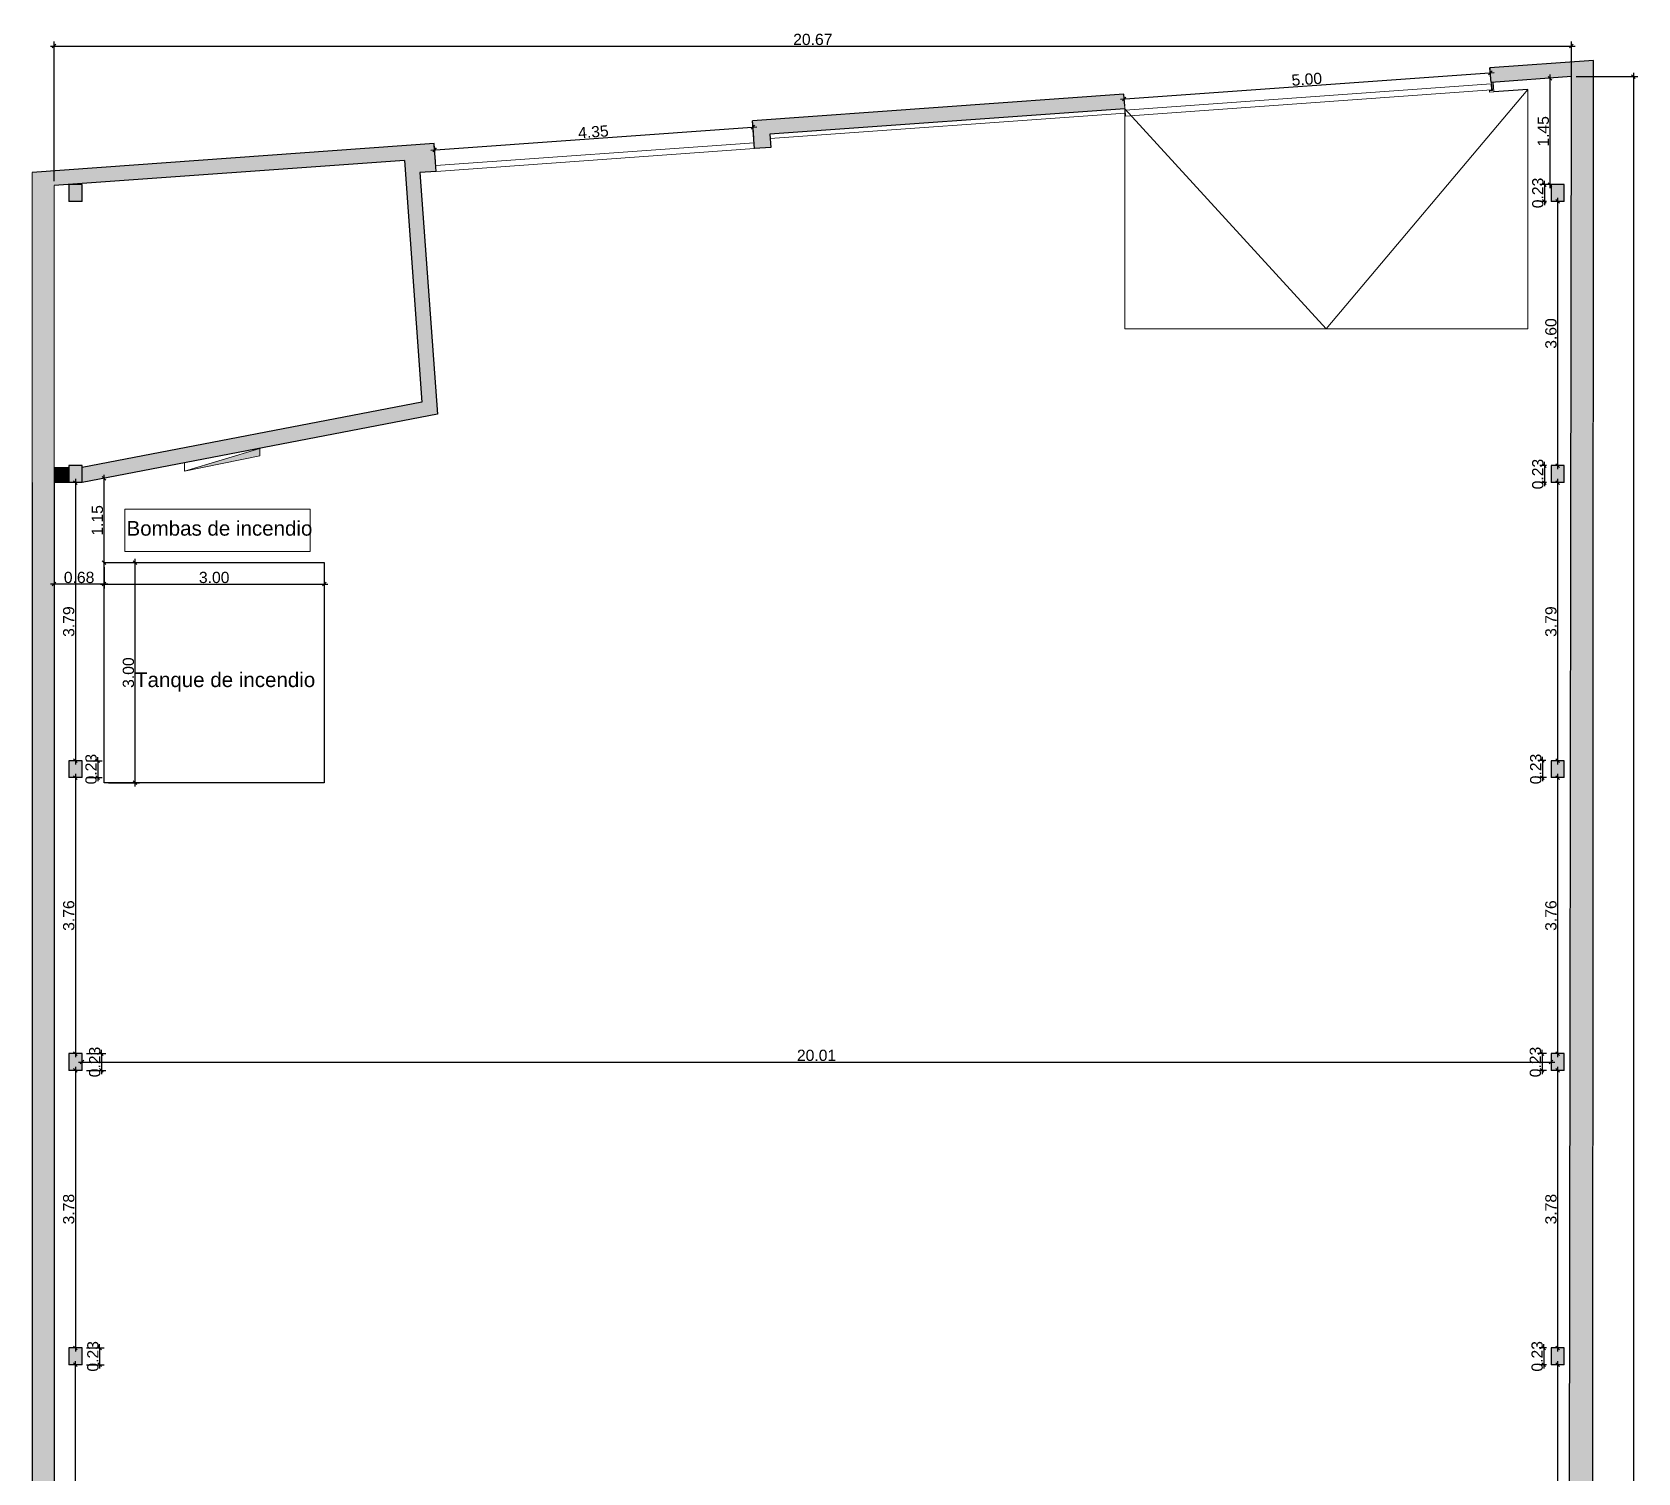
# Model space of a CAD drawing. Header units: metres. Extents: x -68 to 2267, y 0 to 1370.
# Drawn here: x 95.13 to 117.01, y 228.11 to 247.74 of the extents above; entities that cross this region are included whole.
import ezdxf

# ---------------------------------------------------------------- set-up
doc = ezdxf.new("R2010")
doc.units = ezdxf.units.M
for name, color, linetype, lineweight in [('00- Contornos', 250, 'Continuous', 9), ('00-Textos cotas y niveles', 5, 'Continuous', 5), ('A-Solados', 253, 'Continuous', 5)]:
    doc.layers.add(name, color=color, linetype=linetype, lineweight=lineweight)
doc.layers.add('A-Corte 1', color=7, linetype='Continuous', lineweight=15, true_color=0x000000)
doc.layers.add('Aparatos eléctricos-1', color=1, linetype='Continuous', lineweight=9, true_color=0xff0000)
doc.styles.add('Arial', font='arial.ttf')
doc.styles.get("Standard").update_dxf_attribs({"font": 'arial.ttf'})
doc.dimstyles.new('Diagonal_-_2_mm_Arial_azul', dxfattribs={"dimscale": 0.3048, "dimtxt": 0.153039, "dimasz": 0.492126, "dimexe": 0.061516, "dimexo": 0.061516, "dimgap": 0.012303, "dimtad": 1, "dimrnd": 0.01, "dimzin": 0, "dimdsep": 46, "dimtxsty": 'Arial', "dimblk1": 'OBLIQUE', "dimblk2": 'OBLIQUE', "dimsah": 1, "dimcen": 0.09, "dimdle": 0.061516, "dimazin": 0, "dimtfac": 1, "dimtdec": 4, "dimtix": 1, "dimtmove": 0, "dimatfit": 3, "dimfxl": 1, "dimtvp": 1, "dimtolj": 1, "dimtzin": 0, "dimarcsym": 2})

# ---------------------------------------------------------------- blocks, each defined once
blk = doc.blocks.new('_Oblique')
at = {"color": 0, "linetype": 'ByBlock', "lineweight": -2}
blk.add_line((-0.5, -0.5), (0.5, 0.5), dxfattribs=at)
blk = doc.blocks.new('*D78')
at = {"layer": '00-Textos cotas y niveles', "color": 0, "lineweight": -2, "transparency": 16777216}
for p, q in [((116.944, 247.187), (116.944, 201.517)), ((116.164, 247.137), (117.006, 247.137)), ((116.134, 201.567), (117.006, 201.567))]:
    blk.add_line(p, q, dxfattribs=at)
at = {"layer": 'Defpoints', "color": 0, "transparency": 16777216}
for p in [(116.103, 247.137), (116.073, 201.567), (116.944, 201.567)]:
    blk.add_point(p, dxfattribs=at)
at = {"layer": '00-Textos cotas y niveles', "color": 0, "lineweight": -2, "transparency": 16777216, "xscale": 0.05, "yscale": 0.05, "zscale": 0.05}
for p, rotation in [((116.944, 247.137), 90), ((116.944, 201.567), 270)]:
    blk.add_blockref('_Oblique', p, dxfattribs=dict(at, rotation=rotation))
at = {"layer": '00-Textos cotas y niveles', "color": 0, "transparency": 16777216, "insert": (116.854, 224.352), "char_height": 0.153, "attachment_point": 5, "rotation": 90, "style": 'Arial'}
blk.add_mtext('\\A1;45.57', dxfattribs=at)
blk = doc.blocks.new('*D79')
at = {"layer": '00-Textos cotas y niveles', "color": 0, "lineweight": -2, "transparency": 16777216}
for p, q in [((95.433, 245.714), (95.433, 247.614)), ((116.101, 245.682), (116.101, 247.614)), ((95.383, 247.553), (116.151, 247.553))]:
    blk.add_line(p, q, dxfattribs=at)
at = {"layer": 'Defpoints', "color": 0, "transparency": 16777216}
for p in [(116.101, 247.553), (95.433, 245.652), (116.101, 245.62)]:
    blk.add_point(p, dxfattribs=at)
at = {"layer": '00-Textos cotas y niveles', "color": 0, "lineweight": -2, "transparency": 16777216, "xscale": 0.05, "yscale": 0.05, "zscale": 0.05, "rotation": 180}
blk.add_blockref('_Oblique', (95.433, 247.553), dxfattribs=at)
at = {"layer": '00-Textos cotas y niveles', "color": 0, "lineweight": -2, "transparency": 16777216, "xscale": 0.05, "yscale": 0.05, "zscale": 0.05}
blk.add_blockref('_Oblique', (116.101, 247.553), dxfattribs=at)
at = {"layer": '00-Textos cotas y niveles', "color": 0, "transparency": 16777216, "insert": (105.767, 247.643), "char_height": 0.153, "attachment_point": 5, "style": 'Arial'}
blk.add_mtext('\\A1;20.67', dxfattribs=at)
blk = doc.blocks.new('*D80')
at = {"layer": '00-Textos cotas y niveles', "color": 0, "lineweight": -2, "transparency": 16777216}
for p, q in [((109.959, 246.828), (115.046, 247.193)), ((115.003, 247.099), (114.992, 247.251)), ((110.016, 246.741), (110.005, 246.893))]:
    blk.add_line(p, q, dxfattribs=at)
at = {"layer": 'Defpoints', "color": 0, "transparency": 16777216}
for p in [(114.996, 247.19), (115.007, 247.038), (110.02, 246.68)]:
    blk.add_point(p, dxfattribs=at)
at = {"layer": '00-Textos cotas y niveles', "color": 0, "lineweight": -2, "transparency": 16777216, "xscale": 0.05, "yscale": 0.05, "zscale": 0.05}
for p, rotation in [((114.996, 247.19), 4.107496784973079), ((110.009, 246.832), 184.1074967849731)]:
    blk.add_blockref('_Oblique', p, dxfattribs=dict(at, rotation=rotation))
at = {"layer": '00-Textos cotas y niveles', "color": 0, "transparency": 16777216, "insert": (112.496, 247.101), "char_height": 0.153, "attachment_point": 5, "rotation": 4.1075, "style": 'Arial'}
blk.add_mtext('\\A1;5.00', dxfattribs=at)
blk = doc.blocks.new('*D81')
at = {"layer": '00-Textos cotas y niveles', "color": 0, "lineweight": -2, "transparency": 16777216}
for p, q in [((104.964, 246.298), (104.949, 246.511)), ((100.565, 246.134), (105.003, 246.453)), ((100.626, 245.987), (100.61, 246.199))]:
    blk.add_line(p, q, dxfattribs=at)
at = {"layer": 'Defpoints', "color": 0, "transparency": 16777216}
for p in [(104.953, 246.449), (104.969, 246.237), (100.63, 245.925)]:
    blk.add_point(p, dxfattribs=at)
at = {"layer": '00-Textos cotas y niveles', "color": 0, "lineweight": -2, "transparency": 16777216, "xscale": 0.05, "yscale": 0.05, "zscale": 0.05}
for p, rotation in [((104.953, 246.449), 4.10749678497374), ((100.615, 246.138), 184.1074967849737)]:
    blk.add_blockref('_Oblique', p, dxfattribs=dict(at, rotation=rotation))
at = {"layer": '00-Textos cotas y niveles', "color": 0, "transparency": 16777216, "insert": (102.778, 246.384), "char_height": 0.153, "attachment_point": 5, "rotation": 4.1075, "style": 'Arial'}
blk.add_mtext('\\A1;4.35', dxfattribs=at)
blk = doc.blocks.new('*D82')
at = {"layer": '00-Textos cotas y niveles', "color": 0, "lineweight": -2, "transparency": 16777216}
for p, q in [((96.113, 240.455), (96.113, 240.161)), ((99.113, 240.455), (99.113, 240.161)), ((96.063, 240.223), (99.163, 240.223))]:
    blk.add_line(p, q, dxfattribs=at)
at = {"layer": 'Defpoints', "color": 0, "transparency": 16777216}
for p in [(96.113, 240.517), (99.113, 240.517), (99.113, 240.223)]:
    blk.add_point(p, dxfattribs=at)
at = {"layer": '00-Textos cotas y niveles', "color": 0, "lineweight": -2, "transparency": 16777216, "xscale": 0.05, "yscale": 0.05, "zscale": 0.05, "rotation": 180}
blk.add_blockref('_Oblique', (96.113, 240.223), dxfattribs=at)
at = {"layer": '00-Textos cotas y niveles', "color": 0, "lineweight": -2, "transparency": 16777216, "xscale": 0.05, "yscale": 0.05, "zscale": 0.05}
blk.add_blockref('_Oblique', (99.113, 240.223), dxfattribs=at)
at = {"layer": '00-Textos cotas y niveles', "color": 0, "transparency": 16777216, "insert": (97.613, 240.313), "char_height": 0.153, "attachment_point": 5, "style": 'Arial'}
blk.add_mtext('\\A1;3.00', dxfattribs=at)
blk = doc.blocks.new('*D83')
at = {"layer": '00-Textos cotas y niveles', "color": 0, "lineweight": -2, "transparency": 16777216}
for p, q in [((96.174, 240.517), (96.597, 240.517)), ((96.535, 237.467), (96.535, 240.567)), ((96.174, 237.517), (96.597, 237.517))]:
    blk.add_line(p, q, dxfattribs=at)
at = {"layer": 'Defpoints', "color": 0, "transparency": 16777216}
for p in [(96.113, 240.517), (96.535, 240.517), (96.113, 237.517)]:
    blk.add_point(p, dxfattribs=at)
at = {"layer": '00-Textos cotas y niveles', "color": 0, "lineweight": -2, "transparency": 16777216, "xscale": 0.05, "yscale": 0.05, "zscale": 0.05}
for p, rotation in [((96.535, 240.517), 90), ((96.535, 237.517), 270)]:
    blk.add_blockref('_Oblique', p, dxfattribs=dict(at, rotation=rotation))
at = {"layer": '00-Textos cotas y niveles', "color": 0, "transparency": 16777216, "insert": (96.445, 239.017), "char_height": 0.153, "attachment_point": 5, "rotation": 90, "style": 'Arial'}
blk.add_mtext('\\A1;3.00', dxfattribs=at)
blk = doc.blocks.new('*D84')
at = {"layer": '00-Textos cotas y niveles', "color": 0, "lineweight": -2, "transparency": 16777216}
for p, q in [((95.433, 240.455), (95.433, 240.161)), ((96.113, 240.455), (96.113, 240.161)), ((96.163, 240.223), (95.383, 240.223))]:
    blk.add_line(p, q, dxfattribs=at)
at = {"layer": 'Defpoints', "color": 0, "transparency": 16777216}
for p in [(95.433, 240.517), (96.113, 240.517), (95.433, 240.223)]:
    blk.add_point(p, dxfattribs=at)
at = {"layer": '00-Textos cotas y niveles', "color": 0, "lineweight": -2, "transparency": 16777216, "xscale": 0.05, "yscale": 0.05, "zscale": 0.05, "rotation": 180}
blk.add_blockref('_Oblique', (95.433, 240.223), dxfattribs=at)
at = {"layer": '00-Textos cotas y niveles', "color": 0, "lineweight": -2, "transparency": 16777216, "xscale": 0.05, "yscale": 0.05, "zscale": 0.05}
blk.add_blockref('_Oblique', (96.113, 240.223), dxfattribs=at)
at = {"layer": '00-Textos cotas y niveles', "color": 0, "transparency": 16777216, "insert": (95.773, 240.313), "char_height": 0.153, "attachment_point": 5, "style": 'Arial'}
blk.add_mtext('\\A1;0.68', dxfattribs=at)
blk = doc.blocks.new('*D85')
at = {"layer": '00-Textos cotas y niveles', "color": 0, "lineweight": -2, "transparency": 16777216}
blk.add_line((96.113, 240.467), (96.113, 241.714), dxfattribs=at)
at = {"layer": 'Defpoints', "color": 0, "transparency": 16777216}
for p in [(96.113, 241.664), (96.113, 241.664), (96.113, 240.517)]:
    blk.add_point(p, dxfattribs=at)
at = {"layer": '00-Textos cotas y niveles', "color": 0, "lineweight": -2, "transparency": 16777216, "xscale": 0.05, "yscale": 0.05, "zscale": 0.05}
for p, rotation in [((96.113, 241.664), 90), ((96.113, 240.517), 270)]:
    blk.add_blockref('_Oblique', p, dxfattribs=dict(at, rotation=rotation))
at = {"layer": '00-Textos cotas y niveles', "color": 0, "transparency": 16777216, "insert": (96.022, 241.091), "char_height": 0.153, "attachment_point": 5, "rotation": 90, "style": 'Arial'}
blk.add_mtext('\\A1;1.15', dxfattribs=at)
blk = doc.blocks.new('*D86')
at = {"layer": '00-Textos cotas y niveles', "color": 0, "lineweight": -2, "transparency": 16777216}
blk.add_line((115.913, 245.487), (115.913, 241.787), dxfattribs=at)
at = {"layer": 'Defpoints', "color": 0, "transparency": 16777216}
for p in [(115.913, 245.437), (115.913, 241.837), (115.913, 241.837)]:
    blk.add_point(p, dxfattribs=at)
at = {"layer": '00-Textos cotas y niveles', "color": 0, "lineweight": -2, "transparency": 16777216, "xscale": 0.05, "yscale": 0.05, "zscale": 0.05}
for p, rotation in [((115.913, 245.437), 90), ((115.913, 241.837), 270)]:
    blk.add_blockref('_Oblique', p, dxfattribs=dict(at, rotation=rotation))
at = {"layer": '00-Textos cotas y niveles', "color": 0, "transparency": 16777216, "insert": (115.822, 243.637), "char_height": 0.153, "attachment_point": 5, "rotation": 90, "style": 'Arial'}
blk.add_mtext('\\A1;3.60', dxfattribs=at)
blk = doc.blocks.new('*D87')
at = {"layer": '00-Textos cotas y niveles', "color": 0, "lineweight": -2, "transparency": 16777216}
for p, q in [((115.809, 245.617), (115.809, 247.166)), ((115.851, 245.667), (115.747, 245.667))]:
    blk.add_line(p, q, dxfattribs=at)
at = {"layer": 'Defpoints', "color": 0, "transparency": 16777216}
for p in [(115.809, 247.116), (115.809, 247.116), (115.913, 245.667)]:
    blk.add_point(p, dxfattribs=at)
at = {"layer": '00-Textos cotas y niveles', "color": 0, "lineweight": -2, "transparency": 16777216, "xscale": 0.05, "yscale": 0.05, "zscale": 0.05}
for p, rotation in [((115.809, 247.116), 90), ((115.809, 245.667), 270)]:
    blk.add_blockref('_Oblique', p, dxfattribs=dict(at, rotation=rotation))
at = {"layer": '00-Textos cotas y niveles', "color": 0, "transparency": 16777216, "insert": (115.718, 246.391), "char_height": 0.153, "attachment_point": 5, "rotation": 90, "style": 'Arial'}
blk.add_mtext('\\A1;1.45', dxfattribs=at)
blk = doc.blocks.new('*D88')
at = {"layer": '00-Textos cotas y niveles', "color": 0, "lineweight": -2, "transparency": 16777216}
for p, q in [((115.761, 245.667), (115.672, 245.667)), ((115.733, 245.667), (115.733, 245.717)), ((115.733, 245.667), (115.733, 245.437)), ((115.761, 245.437), (115.672, 245.437)), ((115.733, 245.437), (115.733, 245.387))]:
    blk.add_line(p, q, dxfattribs=at)
at = {"layer": 'Defpoints', "color": 0, "transparency": 16777216}
for p in [(115.823, 245.667), (115.733, 245.437), (115.823, 245.437)]:
    blk.add_point(p, dxfattribs=at)
at = {"layer": '00-Textos cotas y niveles', "color": 0, "lineweight": -2, "transparency": 16777216, "xscale": 0.05, "yscale": 0.05, "zscale": 0.05}
for p, rotation in [((115.733, 245.667), 270), ((115.733, 245.437), 90)]:
    blk.add_blockref('_Oblique', p, dxfattribs=dict(at, rotation=rotation))
at = {"layer": '00-Textos cotas y niveles', "color": 0, "transparency": 16777216, "insert": (115.643, 245.552), "char_height": 0.153, "attachment_point": 5, "rotation": 90, "style": 'Arial'}
blk.add_mtext('\\A1;0.23', dxfattribs=at)
blk = doc.blocks.new('*D89')
at = {"layer": '00-Textos cotas y niveles', "color": 0, "lineweight": -2, "transparency": 16777216}
for p, q in [((115.761, 241.837), (115.672, 241.837)), ((115.733, 241.837), (115.733, 241.887)), ((115.733, 241.837), (115.733, 241.607)), ((115.761, 241.607), (115.672, 241.607)), ((115.733, 241.607), (115.733, 241.557))]:
    blk.add_line(p, q, dxfattribs=at)
at = {"layer": 'Defpoints', "color": 0, "transparency": 16777216}
for p in [(115.823, 241.837), (115.733, 241.607), (115.823, 241.607)]:
    blk.add_point(p, dxfattribs=at)
at = {"layer": '00-Textos cotas y niveles', "color": 0, "lineweight": -2, "transparency": 16777216, "xscale": 0.05, "yscale": 0.05, "zscale": 0.05}
for p, rotation in [((115.733, 241.837), 270), ((115.733, 241.607), 90)]:
    blk.add_blockref('_Oblique', p, dxfattribs=dict(at, rotation=rotation))
at = {"layer": '00-Textos cotas y niveles', "color": 0, "transparency": 16777216, "insert": (115.643, 241.722), "char_height": 0.153, "attachment_point": 5, "rotation": 90, "style": 'Arial'}
blk.add_mtext('\\A1;0.23', dxfattribs=at)
blk = doc.blocks.new('*D90')
at = {"layer": '00-Textos cotas y niveles', "color": 0, "lineweight": -2, "transparency": 16777216}
blk.add_line((115.913, 241.657), (115.913, 237.767), dxfattribs=at)
at = {"layer": 'Defpoints', "color": 0, "transparency": 16777216}
for p in [(115.913, 241.607), (115.913, 237.817), (115.913, 237.817)]:
    blk.add_point(p, dxfattribs=at)
at = {"layer": '00-Textos cotas y niveles', "color": 0, "lineweight": -2, "transparency": 16777216, "xscale": 0.05, "yscale": 0.05, "zscale": 0.05}
for p, rotation in [((115.913, 241.607), 90), ((115.913, 237.817), 270)]:
    blk.add_blockref('_Oblique', p, dxfattribs=dict(at, rotation=rotation))
at = {"layer": '00-Textos cotas y niveles', "color": 0, "transparency": 16777216, "insert": (115.822, 239.712), "char_height": 0.153, "attachment_point": 5, "rotation": 90, "style": 'Arial'}
blk.add_mtext('\\A1;3.79', dxfattribs=at)
blk = doc.blocks.new('*D91')
at = {"layer": '00-Textos cotas y niveles', "color": 0, "lineweight": -2, "transparency": 16777216}
blk.add_line((115.913, 237.637), (115.913, 233.777), dxfattribs=at)
at = {"layer": 'Defpoints', "color": 0, "transparency": 16777216}
for p in [(115.913, 237.587), (115.913, 233.827), (115.913, 233.827)]:
    blk.add_point(p, dxfattribs=at)
at = {"layer": '00-Textos cotas y niveles', "color": 0, "lineweight": -2, "transparency": 16777216, "xscale": 0.05, "yscale": 0.05, "zscale": 0.05}
for p, rotation in [((115.913, 237.587), 90), ((115.913, 233.827), 270)]:
    blk.add_blockref('_Oblique', p, dxfattribs=dict(at, rotation=rotation))
at = {"layer": '00-Textos cotas y niveles', "color": 0, "transparency": 16777216, "insert": (115.822, 235.707), "char_height": 0.153, "attachment_point": 5, "rotation": 90, "style": 'Arial'}
blk.add_mtext('\\A1;3.76', dxfattribs=at)
blk = doc.blocks.new('*D92')
at = {"layer": '00-Textos cotas y niveles', "color": 0, "lineweight": -2, "transparency": 16777216}
blk.add_line((115.913, 233.647), (115.913, 229.767), dxfattribs=at)
at = {"layer": 'Defpoints', "color": 0, "transparency": 16777216}
for p in [(115.913, 233.597), (115.913, 229.817), (115.913, 229.817)]:
    blk.add_point(p, dxfattribs=at)
at = {"layer": '00-Textos cotas y niveles', "color": 0, "lineweight": -2, "transparency": 16777216, "xscale": 0.05, "yscale": 0.05, "zscale": 0.05}
for p, rotation in [((115.913, 233.597), 90), ((115.913, 229.817), 270)]:
    blk.add_blockref('_Oblique', p, dxfattribs=dict(at, rotation=rotation))
at = {"layer": '00-Textos cotas y niveles', "color": 0, "transparency": 16777216, "insert": (115.822, 231.707), "char_height": 0.153, "attachment_point": 5, "rotation": 90, "style": 'Arial'}
blk.add_mtext('\\A1;3.78', dxfattribs=at)
blk = doc.blocks.new('*D93')
at = {"layer": '00-Textos cotas y niveles', "color": 0, "lineweight": -2, "transparency": 16777216}
blk.add_line((115.913, 229.637), (115.913, 225.757), dxfattribs=at)
at = {"layer": 'Defpoints', "color": 0, "transparency": 16777216}
for p in [(115.913, 229.587), (115.913, 225.807), (115.913, 225.807)]:
    blk.add_point(p, dxfattribs=at)
at = {"layer": '00-Textos cotas y niveles', "color": 0, "lineweight": -2, "transparency": 16777216, "xscale": 0.05, "yscale": 0.05, "zscale": 0.05}
for p, rotation in [((115.913, 229.587), 90), ((115.913, 225.807), 270)]:
    blk.add_blockref('_Oblique', p, dxfattribs=dict(at, rotation=rotation))
at = {"layer": '00-Textos cotas y niveles', "color": 0, "transparency": 16777216, "insert": (115.822, 227.697), "char_height": 0.153, "attachment_point": 5, "rotation": 90, "style": 'Arial'}
blk.add_mtext('\\A1;3.78', dxfattribs=at)
blk = doc.blocks.new('*D107')
at = {"layer": '00-Textos cotas y niveles', "color": 0, "lineweight": -2, "transparency": 16777216}
for p, q in [((115.761, 229.817), (115.663, 229.817)), ((115.724, 229.817), (115.724, 229.867)), ((115.724, 229.817), (115.724, 229.587)), ((115.761, 229.587), (115.663, 229.587)), ((115.724, 229.587), (115.724, 229.537))]:
    blk.add_line(p, q, dxfattribs=at)
at = {"layer": 'Defpoints', "color": 0, "transparency": 16777216}
for p in [(115.823, 229.817), (115.724, 229.587), (115.823, 229.587)]:
    blk.add_point(p, dxfattribs=at)
at = {"layer": '00-Textos cotas y niveles', "color": 0, "lineweight": -2, "transparency": 16777216, "xscale": 0.05, "yscale": 0.05, "zscale": 0.05}
for p, rotation in [((115.724, 229.817), 270), ((115.724, 229.587), 90)]:
    blk.add_blockref('_Oblique', p, dxfattribs=dict(at, rotation=rotation))
at = {"layer": '00-Textos cotas y niveles', "color": 0, "transparency": 16777216, "insert": (115.634, 229.702), "char_height": 0.153, "attachment_point": 5, "rotation": 90, "style": 'Arial'}
blk.add_mtext('\\A1;0.23', dxfattribs=at)
blk = doc.blocks.new('*D108')
at = {"layer": '00-Textos cotas y niveles', "color": 0, "lineweight": -2, "transparency": 16777216}
for p, q in [((115.761, 233.827), (115.639, 233.827)), ((115.7, 233.827), (115.7, 233.877)), ((115.7, 233.827), (115.7, 233.597)), ((115.761, 233.597), (115.639, 233.597)), ((115.7, 233.597), (115.7, 233.547))]:
    blk.add_line(p, q, dxfattribs=at)
at = {"layer": 'Defpoints', "color": 0, "transparency": 16777216}
for p in [(115.823, 233.827), (115.7, 233.597), (115.823, 233.597)]:
    blk.add_point(p, dxfattribs=at)
at = {"layer": '00-Textos cotas y niveles', "color": 0, "lineweight": -2, "transparency": 16777216, "xscale": 0.05, "yscale": 0.05, "zscale": 0.05}
for p, rotation in [((115.7, 233.827), 270), ((115.7, 233.597), 90)]:
    blk.add_blockref('_Oblique', p, dxfattribs=dict(at, rotation=rotation))
at = {"layer": '00-Textos cotas y niveles', "color": 0, "transparency": 16777216, "insert": (115.61, 233.712), "char_height": 0.153, "attachment_point": 5, "rotation": 90, "style": 'Arial'}
blk.add_mtext('\\A1;0.23', dxfattribs=at)
blk = doc.blocks.new('*D109')
at = {"layer": '00-Textos cotas y niveles', "color": 0, "lineweight": -2, "transparency": 16777216}
for p, q in [((115.751, 237.821), (115.644, 237.821)), ((115.706, 237.821), (115.706, 237.871)), ((115.706, 237.821), (115.706, 237.587)), ((115.761, 237.587), (115.644, 237.587)), ((115.706, 237.587), (115.706, 237.537))]:
    blk.add_line(p, q, dxfattribs=at)
at = {"layer": 'Defpoints', "color": 0, "transparency": 16777216}
for p in [(115.812, 237.821), (115.706, 237.587), (115.823, 237.587)]:
    blk.add_point(p, dxfattribs=at)
at = {"layer": '00-Textos cotas y niveles', "color": 0, "lineweight": -2, "transparency": 16777216, "xscale": 0.05, "yscale": 0.05, "zscale": 0.05}
for p, rotation in [((115.706, 237.821), 270), ((115.706, 237.587), 90)]:
    blk.add_blockref('_Oblique', p, dxfattribs=dict(at, rotation=rotation))
at = {"layer": '00-Textos cotas y niveles', "color": 0, "transparency": 16777216, "insert": (115.615, 237.704), "char_height": 0.153, "attachment_point": 5, "rotation": 90, "style": 'Arial'}
blk.add_mtext('\\A1;0.23', dxfattribs=at)
blk = doc.blocks.new('*D110')
at = {"layer": '00-Textos cotas y niveles', "color": 0, "lineweight": -2, "transparency": 16777216}
blk.add_line((95.723, 241.657), (95.723, 237.767), dxfattribs=at)
at = {"layer": 'Defpoints', "color": 0, "transparency": 16777216}
for p in [(95.723, 241.607), (95.723, 237.817), (95.723, 237.817)]:
    blk.add_point(p, dxfattribs=at)
at = {"layer": '00-Textos cotas y niveles', "color": 0, "lineweight": -2, "transparency": 16777216, "xscale": 0.05, "yscale": 0.05, "zscale": 0.05}
for p, rotation in [((95.723, 241.607), 90), ((95.723, 237.817), 270)]:
    blk.add_blockref('_Oblique', p, dxfattribs=dict(at, rotation=rotation))
at = {"layer": '00-Textos cotas y niveles', "color": 0, "transparency": 16777216, "insert": (95.632, 239.712), "char_height": 0.153, "attachment_point": 5, "rotation": 90, "style": 'Arial'}
blk.add_mtext('\\A1;3.79', dxfattribs=at)
blk = doc.blocks.new('*D111')
at = {"layer": '00-Textos cotas y niveles', "color": 0, "lineweight": -2, "transparency": 16777216}
blk.add_line((95.723, 237.637), (95.723, 233.777), dxfattribs=at)
at = {"layer": 'Defpoints', "color": 0, "transparency": 16777216}
for p in [(95.723, 237.587), (95.723, 233.827), (95.723, 233.827)]:
    blk.add_point(p, dxfattribs=at)
at = {"layer": '00-Textos cotas y niveles', "color": 0, "lineweight": -2, "transparency": 16777216, "xscale": 0.05, "yscale": 0.05, "zscale": 0.05}
for p, rotation in [((95.723, 237.587), 90), ((95.723, 233.827), 270)]:
    blk.add_blockref('_Oblique', p, dxfattribs=dict(at, rotation=rotation))
at = {"layer": '00-Textos cotas y niveles', "color": 0, "transparency": 16777216, "insert": (95.632, 235.707), "char_height": 0.153, "attachment_point": 5, "rotation": 90, "style": 'Arial'}
blk.add_mtext('\\A1;3.76', dxfattribs=at)
blk = doc.blocks.new('*D112')
at = {"layer": '00-Textos cotas y niveles', "color": 0, "lineweight": -2, "transparency": 16777216}
blk.add_line((95.763, 233.712), (115.873, 233.712), dxfattribs=at)
at = {"layer": 'Defpoints', "color": 0, "transparency": 16777216}
for p in [(95.813, 233.712), (115.823, 233.712), (115.823, 233.712)]:
    blk.add_point(p, dxfattribs=at)
at = {"layer": '00-Textos cotas y niveles', "color": 0, "lineweight": -2, "transparency": 16777216, "xscale": 0.05, "yscale": 0.05, "zscale": 0.05, "rotation": 180}
blk.add_blockref('_Oblique', (95.813, 233.712), dxfattribs=at)
at = {"layer": '00-Textos cotas y niveles', "color": 0, "lineweight": -2, "transparency": 16777216, "xscale": 0.05, "yscale": 0.05, "zscale": 0.05}
blk.add_blockref('_Oblique', (115.823, 233.712), dxfattribs=at)
at = {"layer": '00-Textos cotas y niveles', "color": 0, "transparency": 16777216, "insert": (105.818, 233.802), "char_height": 0.153, "attachment_point": 5, "style": 'Arial'}
blk.add_mtext('\\A1;20.01', dxfattribs=at)
blk = doc.blocks.new('*D113')
at = {"layer": '00-Textos cotas y niveles', "color": 0, "lineweight": -2, "transparency": 16777216}
for p, q in [((95.874, 237.817), (96.088, 237.817)), ((96.027, 237.817), (96.027, 237.867)), ((96.027, 237.817), (96.027, 237.587)), ((95.874, 237.587), (96.088, 237.587)), ((96.027, 237.587), (96.027, 237.537))]:
    blk.add_line(p, q, dxfattribs=at)
at = {"layer": 'Defpoints', "color": 0, "transparency": 16777216}
for p in [(95.813, 237.817), (95.813, 237.587), (96.027, 237.587)]:
    blk.add_point(p, dxfattribs=at)
at = {"layer": '00-Textos cotas y niveles', "color": 0, "lineweight": -2, "transparency": 16777216, "xscale": 0.05, "yscale": 0.05, "zscale": 0.05}
for p, rotation in [((96.027, 237.817), 270), ((96.027, 237.587), 90)]:
    blk.add_blockref('_Oblique', p, dxfattribs=dict(at, rotation=rotation))
at = {"layer": '00-Textos cotas y niveles', "color": 0, "transparency": 16777216, "insert": (95.936, 237.702), "char_height": 0.153, "attachment_point": 5, "rotation": 90, "style": 'Arial'}
blk.add_mtext('\\A1;0.23', dxfattribs=at)
blk = doc.blocks.new('*D114')
at = {"layer": '00-Textos cotas y niveles', "color": 0, "lineweight": -2, "transparency": 16777216}
for p, q in [((95.874, 233.827), (96.138, 233.827)), ((96.077, 233.827), (96.077, 233.877)), ((96.077, 233.827), (96.077, 233.597)), ((95.874, 233.597), (96.138, 233.597)), ((96.077, 233.597), (96.077, 233.547))]:
    blk.add_line(p, q, dxfattribs=at)
at = {"layer": 'Defpoints', "color": 0, "transparency": 16777216}
for p in [(95.813, 233.827), (95.813, 233.597), (96.077, 233.597)]:
    blk.add_point(p, dxfattribs=at)
at = {"layer": '00-Textos cotas y niveles', "color": 0, "lineweight": -2, "transparency": 16777216, "xscale": 0.05, "yscale": 0.05, "zscale": 0.05}
for p, rotation in [((96.077, 233.827), 270), ((96.077, 233.597), 90)]:
    blk.add_blockref('_Oblique', p, dxfattribs=dict(at, rotation=rotation))
at = {"layer": '00-Textos cotas y niveles', "color": 0, "transparency": 16777216, "insert": (95.986, 233.712), "char_height": 0.153, "attachment_point": 5, "rotation": 90, "style": 'Arial'}
blk.add_mtext('\\A1;0.23', dxfattribs=at)
blk = doc.blocks.new('*D115')
at = {"layer": '00-Textos cotas y niveles', "color": 0, "lineweight": -2, "transparency": 16777216}
blk.add_line((95.723, 233.647), (95.723, 229.767), dxfattribs=at)
at = {"layer": 'Defpoints', "color": 0, "transparency": 16777216}
for p in [(95.723, 233.597), (95.723, 229.817), (95.723, 229.817)]:
    blk.add_point(p, dxfattribs=at)
at = {"layer": '00-Textos cotas y niveles', "color": 0, "lineweight": -2, "transparency": 16777216, "xscale": 0.05, "yscale": 0.05, "zscale": 0.05}
for p, rotation in [((95.723, 233.597), 90), ((95.723, 229.817), 270)]:
    blk.add_blockref('_Oblique', p, dxfattribs=dict(at, rotation=rotation))
at = {"layer": '00-Textos cotas y niveles', "color": 0, "transparency": 16777216, "insert": (95.632, 231.707), "char_height": 0.153, "attachment_point": 5, "rotation": 90, "style": 'Arial'}
blk.add_mtext('\\A1;3.78', dxfattribs=at)
blk = doc.blocks.new('*D116')
at = {"layer": '00-Textos cotas y niveles', "color": 0, "lineweight": -2, "transparency": 16777216}
for p, q in [((95.874, 229.817), (96.113, 229.817)), ((96.051, 229.817), (96.051, 229.867)), ((96.051, 229.817), (96.051, 229.587)), ((95.874, 229.587), (96.113, 229.587)), ((96.051, 229.587), (96.051, 229.537))]:
    blk.add_line(p, q, dxfattribs=at)
at = {"layer": 'Defpoints', "color": 0, "transparency": 16777216}
for p in [(95.813, 229.817), (95.813, 229.587), (96.051, 229.587)]:
    blk.add_point(p, dxfattribs=at)
at = {"layer": '00-Textos cotas y niveles', "color": 0, "lineweight": -2, "transparency": 16777216, "xscale": 0.05, "yscale": 0.05, "zscale": 0.05}
for p, rotation in [((96.051, 229.817), 270), ((96.051, 229.587), 90)]:
    blk.add_blockref('_Oblique', p, dxfattribs=dict(at, rotation=rotation))
at = {"layer": '00-Textos cotas y niveles', "color": 0, "transparency": 16777216, "insert": (95.961, 229.702), "char_height": 0.153, "attachment_point": 5, "rotation": 90, "style": 'Arial'}
blk.add_mtext('\\A1;0.23', dxfattribs=at)
blk = doc.blocks.new('*D117')
at = {"layer": '00-Textos cotas y niveles', "color": 0, "lineweight": -2, "transparency": 16777216}
blk.add_line((95.723, 225.757), (95.723, 229.637), dxfattribs=at)
at = {"layer": 'Defpoints', "color": 0, "transparency": 16777216}
for p in [(95.723, 229.587), (95.723, 229.587), (95.723, 225.807)]:
    blk.add_point(p, dxfattribs=at)
at = {"layer": '00-Textos cotas y niveles', "color": 0, "lineweight": -2, "transparency": 16777216, "xscale": 0.05, "yscale": 0.05, "zscale": 0.05}
for p, rotation in [((95.723, 229.587), 90), ((95.723, 225.807), 270)]:
    blk.add_blockref('_Oblique', p, dxfattribs=dict(at, rotation=rotation))
at = {"layer": '00-Textos cotas y niveles', "color": 0, "transparency": 16777216, "insert": (95.632, 227.697), "char_height": 0.153, "attachment_point": 5, "rotation": 90, "style": 'Arial'}
blk.add_mtext('\\A1;3.78', dxfattribs=at)

msp = doc.modelspace()

# ---------------------------------------------------------------- hatches: boundary and pattern name
at = {"transparency": 33554483}
h = msp.add_hatch(color=256, dxfattribs=at)
h.dxf.hatch_style = 1
h.paths.add_polyline_path([(116.403, 247.359), (114.991, 247.257), (115.006, 247.058), (116.103, 247.137), (116.073, 227.717), (116.293, 227.717), (116.293, 227.257), (116.073, 227.257), (116.073, 205.497), (116.073, 201.897), (116.073, 201.667), (116.073, 201.567), (115.977, 201.54), (115.977, 201.255), (116.373, 201.392)])
h = msp.add_hatch(color=256, dxfattribs=at)
h.dxf.hatch_style = 1
h.paths.add_polyline_path([(95.433, 241.607), (95.433, 245.652), (100.204, 245.995), (100.44, 242.701), (95.813, 241.81), (95.813, 241.607), (100.653, 242.538), (100.416, 245.83), (100.636, 245.845), (100.608, 246.224), (95.133, 245.831), (95.133, 241.607), (95.133, 205.606), (95.433, 205.606)])
h.paths.add_polyline_path([(110.019, 246.7), (110.004, 246.899), (104.947, 246.536), (104.974, 246.157), (105.194, 246.173), (105.181, 246.352)])
h = msp.add_hatch(color=256, dxfattribs=at)
h.dxf.hatch_style = 1
h.paths.add_polyline_path([(95.633, 241.807), (95.433, 241.807), (95.433, 241.607), (95.633, 241.607)])
at = {"layer": '00- Contornos', "true_color": 0x939598}
h = msp.add_hatch(color=252, dxfattribs=at)
h.dxf.hatch_style = 1
h.paths.add_polyline_path([(95.813, 245.667), (95.633, 245.667), (95.633, 245.437), (95.813, 245.437)])
h.paths.add_polyline_path([(95.813, 241.837), (95.633, 241.837), (95.633, 241.607), (95.813, 241.607)])
h.paths.add_polyline_path([(95.813, 237.817), (95.633, 237.817), (95.633, 237.587), (95.813, 237.587)])
h.paths.add_polyline_path([(95.813, 233.827), (95.633, 233.827), (95.633, 233.597), (95.813, 233.597)])
h.paths.add_polyline_path([(95.813, 229.817), (95.633, 229.817), (95.633, 229.587), (95.813, 229.587)])
h.paths.add_polyline_path([(95.813, 225.807), (95.633, 225.807), (95.633, 225.577), (95.813, 225.577)])
h.paths.add_polyline_path([(95.813, 221.827), (95.633, 221.827), (95.633, 221.597), (95.813, 221.597)])
h.paths.add_polyline_path([(95.813, 217.797), (95.633, 217.797), (95.633, 217.567), (95.813, 217.567)])
h.paths.add_polyline_path([(95.813, 213.767), (95.633, 213.767), (95.633, 213.537), (95.813, 213.537)])
h.paths.add_polyline_path([(95.813, 209.737), (95.633, 209.737), (95.633, 209.507), (95.813, 209.507)])
h.paths.add_polyline_path([(95.813, 205.727), (95.633, 205.727), (95.633, 205.497), (95.813, 205.497)])
h.paths.add_polyline_path([(95.813, 201.897), (95.633, 201.897), (95.633, 201.667), (95.813, 201.667)])
h.paths.add_polyline_path([(116.003, 201.897), (115.823, 201.897), (115.823, 201.667), (116.003, 201.667)])
h.paths.add_polyline_path([(116.003, 205.727), (115.823, 205.727), (115.823, 205.497), (116.003, 205.497)])
h.paths.add_polyline_path([(116.003, 209.737), (115.823, 209.737), (115.823, 209.507), (116.003, 209.507)])
h.paths.add_polyline_path([(116.003, 213.767), (115.823, 213.767), (115.823, 213.537), (116.003, 213.537)])
h.paths.add_polyline_path([(116.003, 217.797), (115.823, 217.797), (115.823, 217.567), (116.003, 217.567)])
h.paths.add_polyline_path([(116.003, 221.827), (115.823, 221.827), (115.823, 221.597), (116.003, 221.597)])
h.paths.add_polyline_path([(116.003, 225.807), (115.823, 225.807), (115.823, 225.577), (116.003, 225.577)])
h.paths.add_polyline_path([(116.003, 229.817), (115.823, 229.817), (115.823, 229.587), (116.003, 229.587)])
h.paths.add_polyline_path([(116.003, 233.827), (115.823, 233.827), (115.823, 233.597), (116.003, 233.597)])
h.paths.add_polyline_path([(116.003, 237.817), (115.823, 237.817), (115.823, 237.587), (116.003, 237.587)])
h.paths.add_polyline_path([(116.003, 241.837), (115.823, 241.837), (115.823, 241.607), (116.003, 241.607)])
h.paths.add_polyline_path([(116.003, 245.667), (115.823, 245.667), (115.823, 245.437), (116.003, 245.437)])
at = {"layer": 'Aparatos eléctricos-1'}
h = msp.add_hatch(color=256, dxfattribs=at)
h.dxf.hatch_style = 1
h.paths.add_polyline_path([(98.233, 242.072), (97.208, 241.761), (98.233, 241.972)])

# ---------------------------------------------------------------- linework, layer by layer
for p, q in [((116.403, 247.359), (114.991, 247.257)), ((115.006, 247.058), (114.991, 247.257)), ((116.373, 201.392), (116.403, 247.359)), ((116.103, 247.137), (115.006, 247.058)), ((115.506, 246.963), (115.045, 246.93)), ((116.073, 227.717), (116.103, 247.137)), ((110.004, 246.899), (104.947, 246.536)), ((104.974, 246.157), (104.947, 246.536)), ((110.019, 246.7), (105.181, 246.352)), ((105.181, 246.352), (105.194, 246.173)), ((100.608, 246.224), (95.133, 245.831)), ((100.636, 245.845), (100.608, 246.224)), ((105.194, 246.173), (104.974, 246.157)), ((100.204, 245.995), (95.433, 245.652)), ((100.204, 245.995), (100.44, 242.701)), ((95.813, 245.667), (95.633, 245.667)), ((95.633, 245.667), (95.633, 245.437)), ((95.813, 245.437), (95.813, 245.667)), ((100.636, 245.845), (100.416, 245.83)), ((100.416, 245.83), (100.653, 242.538)), ((116.003, 245.667), (115.823, 245.667)), ((115.823, 245.667), (115.823, 245.437)), ((116.003, 245.437), (116.003, 245.667)), ((95.813, 245.437), (95.633, 245.437)), ((116.003, 245.437), (115.823, 245.437)), ((100.44, 242.701), (95.813, 241.81)), ((100.653, 242.538), (95.813, 241.607)), ((95.633, 241.807), (95.433, 241.807)), ((95.813, 241.837), (95.633, 241.837)), ((95.633, 241.837), (95.633, 241.607)), ((95.813, 241.607), (95.813, 241.837)), ((115.823, 241.837), (115.823, 241.607)), ((116.003, 241.837), (115.823, 241.837)), ((116.003, 241.607), (116.003, 241.837)), ((95.133, 241.607), (95.133, 205.606)), ((95.633, 241.607), (95.433, 241.607)), ((95.433, 241.607), (95.433, 201.667)), ((95.813, 241.607), (95.633, 241.607)), ((116.003, 241.607), (115.823, 241.607)), ((96.113, 237.517), (96.113, 240.517)), ((96.113, 240.517), (99.113, 240.517)), ((99.113, 240.517), (99.113, 237.517)), ((95.813, 237.817), (95.633, 237.817)), ((95.633, 237.817), (95.633, 237.587)), ((95.813, 237.587), (95.813, 237.817)), ((115.823, 237.817), (115.823, 237.587)), ((116.003, 237.817), (115.823, 237.817)), ((116.003, 237.587), (116.003, 237.817)), ((95.813, 237.587), (95.633, 237.587)), ((116.003, 237.587), (115.823, 237.587)), ((99.113, 237.517), (96.113, 237.517)), ((95.633, 233.827), (95.633, 233.597)), ((95.813, 233.827), (95.633, 233.827)), ((95.813, 233.597), (95.813, 233.827)), ((115.823, 233.827), (115.823, 233.597)), ((116.003, 233.827), (115.823, 233.827)), ((116.003, 233.597), (116.003, 233.827)), ((95.813, 233.597), (95.633, 233.597)), ((116.003, 233.597), (115.823, 233.597)), ((95.633, 229.817), (95.633, 229.587)), ((95.813, 229.817), (95.633, 229.817)), ((95.813, 229.587), (95.813, 229.817)), ((115.823, 229.817), (115.823, 229.587)), ((116.003, 229.817), (115.823, 229.817)), ((116.003, 229.587), (116.003, 229.817)), ((95.813, 229.587), (95.633, 229.587)), ((116.003, 229.587), (115.823, 229.587))]:
    msp.add_line(p, q)
at = {"layer": 'A-Corte 1'}
for p, q in [((110.02, 246.68), (115.007, 247.038)), ((110.026, 246.6), (115.013, 246.958)), ((115.024, 246.949), (114.984, 246.946)), ((115.006, 247.058), (115.016, 247.059)), ((115.007, 247.038), (115.013, 246.958)), ((115.016, 247.059), (115.024, 246.949)), ((115.036, 247.06), (115.045, 246.93)), ((115.506, 246.963), (115.506, 243.7)), ((110.019, 246.7), (110.004, 246.899)), ((114.984, 246.946), (114.985, 246.926)), ((115.045, 246.93), (114.985, 246.926)), ((105.185, 246.293), (110.023, 246.64)), ((110.019, 246.7), (110.019, 243.7)), ((110.02, 246.68), (110.026, 246.6)), ((100.63, 245.925), (104.969, 246.237)), ((100.636, 245.845), (104.974, 246.157)), ((95.133, 241.607), (95.133, 245.831)), ((95.433, 241.607), (95.433, 245.652)), ((110.019, 243.7), (115.506, 243.7))]:
    msp.add_line(p, q, dxfattribs=at)
at = {"layer": 'A-Solados'}
for p in [(115.506, 246.963), (110.019, 246.7)]:
    msp.add_line(p, (112.762, 243.7), dxfattribs=at)
at = {"layer": 'Aparatos eléctricos-1'}
for p, q in [((97.208, 241.761), (98.233, 242.072)), ((98.233, 241.972), (97.208, 241.761)), ((98.233, 242.072), (98.233, 241.972)), ((97.208, 241.761), (97.208, 241.875))]:
    msp.add_line(p, q, dxfattribs=at)
msp.add_lwpolyline([(96.394, 241.244), (98.92, 241.244), (98.92, 240.668), (96.394, 240.668)], close=True, dxfattribs=at)

# ---------------------------------------------------------------- texts
at = {"char_height": 0.2, "attachment_point": 1}
for s, insert in [('Bombas de incendio', (96.419, 241.083)), ('Tanque de incendio', (96.535, 239.02))]:
    msp.add_mtext_dynamic_manual_height_columns(s, width=37.01946, gutter_width=0.549, heights=[0], dxfattribs=dict(at, insert=insert))

# ---------------------------------------------------------------- dimensions: what is measured, and where the dimension line sits
at = {"layer": '00-Textos cotas y niveles'}
for base, p1, p2, picture, middle in [((116.101, 247.553), (95.433, 245.652), (116.101, 245.62), '*D79', (105.767, 247.643)), ((95.433, 240.223), (96.113, 240.517), (95.433, 240.517), '*D84', (95.773, 240.313)), ((99.113, 240.223), (96.113, 240.517), (99.113, 240.517), '*D82', (97.613, 240.313)), ((115.823, 233.712), (95.813, 233.712), (115.823, 233.712), '*D112', (105.818, 233.802))]:
    dim = msp.add_linear_dim(base=base, p1=p1, p2=p2, dimstyle='Diagonal_-_2_mm_Arial_azul', override={"dimscale": 1, "dimasz": 0.05, "dimpost": '<>', "dimdle": 0.05, "dimtdec": 2}, dxfattribs=at)
    dim.commit()
    dim.dimension.update_dxf_attribs({"geometry": picture, "text_midpoint": middle})
for p1, p2, distance, picture, middle in [((110.02, 246.68), (115.007, 247.038), 0.152, '*D80', (112.496, 247.101)), ((100.63, 245.925), (104.969, 246.237), 0.213, '*D81', (102.778, 246.384))]:
    dim = msp.add_aligned_dim(p1=p1, p2=p2, distance=distance, dimstyle='Diagonal_-_2_mm_Arial_azul', override={"dimscale": 1, "dimasz": 0.05, "dimpost": '<>', "dimdle": 0.05, "dimtdec": 2}, dxfattribs=at)
    dim.commit()
    dim.dimension.update_dxf_attribs({"geometry": picture, "text_midpoint": middle})
for base, p1, p2, picture, middle in [((115.809, 247.116), (115.913, 245.667), (115.809, 247.116), '*D87', (115.718, 246.391)), ((116.944, 201.567), (116.103, 247.137), (116.073, 201.567), '*D78', (116.854, 224.352)), ((115.733, 245.437), (115.823, 245.667), (115.823, 245.437), '*D88', (115.643, 245.552)), ((115.913, 241.837), (115.913, 245.437), (115.913, 241.837), '*D86', (115.822, 243.637)), ((115.733, 241.607), (115.823, 241.837), (115.823, 241.607), '*D89', (115.643, 241.722)), ((96.113, 241.664), (96.113, 240.517), (96.113, 241.664), '*D85', (96.022, 241.091)), ((95.723, 237.817), (95.723, 241.607), (95.723, 237.817), '*D110', (95.632, 239.712)), ((115.913, 237.817), (115.913, 241.607), (115.913, 237.817), '*D90', (115.822, 239.712)), ((96.535, 240.517), (96.113, 237.517), (96.113, 240.517), '*D83', (96.445, 239.017)), ((96.027, 237.587), (95.813, 237.817), (95.813, 237.587), '*D113', (95.936, 237.702)), ((115.706, 237.587), (115.812, 237.821), (115.823, 237.587), '*D109', (115.615, 237.704)), ((95.723, 233.827), (95.723, 237.587), (95.723, 233.827), '*D111', (95.632, 235.707)), ((115.913, 233.827), (115.913, 237.587), (115.913, 233.827), '*D91', (115.822, 235.707)), ((96.077, 233.597), (95.813, 233.827), (95.813, 233.597), '*D114', (95.986, 233.712)), ((115.7, 233.597), (115.823, 233.827), (115.823, 233.597), '*D108', (115.61, 233.712)), ((95.723, 229.817), (95.723, 233.597), (95.723, 229.817), '*D115', (95.632, 231.707)), ((115.913, 229.817), (115.913, 233.597), (115.913, 229.817), '*D92', (115.822, 231.707)), ((96.051, 229.587), (95.813, 229.817), (95.813, 229.587), '*D116', (95.961, 229.702)), ((115.724, 229.587), (115.823, 229.817), (115.823, 229.587), '*D107', (115.634, 229.702)), ((95.723, 229.587), (95.723, 225.807), (95.723, 229.587), '*D117', (95.632, 227.697)), ((115.913, 225.807), (115.913, 229.587), (115.913, 225.807), '*D93', (115.822, 227.697))]:
    dim = msp.add_linear_dim(base=base, p1=p1, p2=p2, angle=90, dimstyle='Diagonal_-_2_mm_Arial_azul', override={"dimscale": 1, "dimasz": 0.05, "dimpost": '<>', "dimdle": 0.05, "dimtdec": 2}, dxfattribs=at)
    dim.commit()
    dim.dimension.update_dxf_attribs({"geometry": picture, "text_midpoint": middle})

doc.saveas('drawing.dxf')
